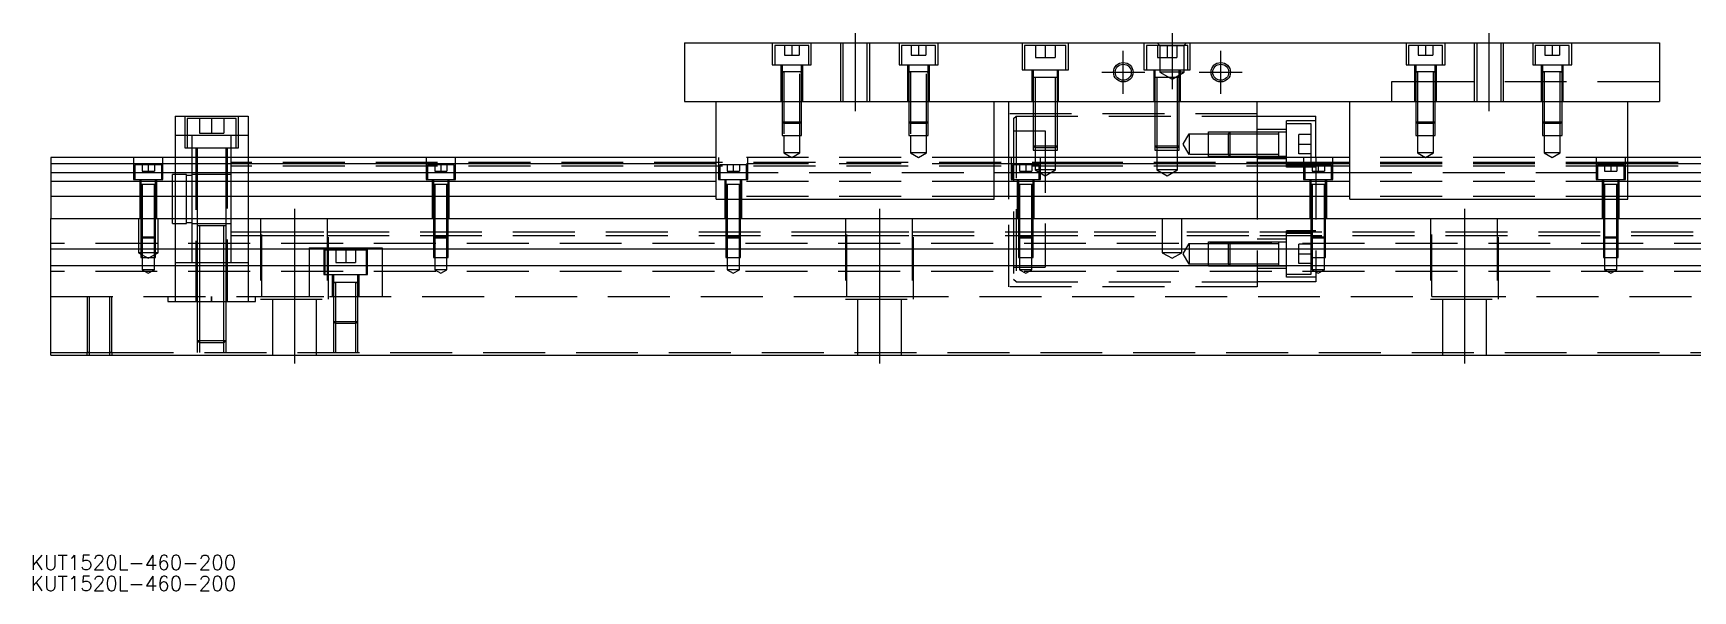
# Model space of a CAD drawing. Extents: x -14 to 669, y -282 to 102.
# Drawn here: x -3.6 to 336.8, y -281.6 to -167.3 of the extents above; entities that cross this region are included whole.
import ezdxf

# ---------------------------------------------------------------- set-up
doc = ezdxf.new("R2010")
doc.units = 0
doc.linetypes.add('CENTER', pattern=[50.8, 31.75, -6.35, 6.35, -6.35])
doc.linetypes.add('DASHED', pattern=[19.05, 12.7, -6.35])
doc.layers.get('0').update_dxf_attribs({"linetype": 'CONTINUOUS'})
doc.layers.add('CENTER', color=1, linetype='CENTER')
doc.styles.get("Standard").update_dxf_attribs({"font": 'txt.shx', "height": 3, "bigfont": 'bigfont.shx'})

# ---------------------------------------------------------------- blocks, each defined once
blk = doc.blocks.new('*U2')
at = {"color": 7, "linetype": 'CONTINUOUS'}
blk.add_text('KUT1520L-460-200', height=3, dxfattribs=at).set_placement((-4.12, -281.59))
blk = doc.blocks.new('*U3')
at = {"color": 7, "linetype": 'CONTINUOUS'}
blk.add_text('KUT1520L-460-200', height=3, dxfattribs=at).set_placement((-4.12, -277.31))

msp = doc.modelspace()

# ---------------------------------------------------------------- linework, layer by layer
at = {"color": 7, "linetype": 'CONTINUOUS'}
for p, q in [((130, -169.26), (330, -169.26)), ((130, -169.26), (130, -181.26)), ((330, -169.26), (330, -181.26)), ((130, -181.26), (330, -181.26)), ((136.5, -201.26), (136.5, -181.26)), ((193.5, -201.26), (193.5, -181.26)), ((196.5, -192.76), (196.5, -181.26)), ((247.5, -192.76), (247.5, -181.26)), ((266.5, -201.26), (266.5, -181.26)), ((323.5, -201.26), (323.5, -181.26)), ((25.5, -184.26), (25.5, -192.76)), ((25.5, -184.26), (40.5, -184.26)), ((40.5, -184.26), (40.5, -192.76)), ((247.5, -184.26), (259.5, -184.26)), ((259.5, -192.76), (259.5, -184.26)), ((0, -192.76), (0, -194.012272)), ((136.5, -192.76), (0, -192.76)), ((0, -194.012272), (0, -195.78668)), ((136.5, -194.012272), (0, -194.012272)), ((266.5, -192.76), (193.5, -192.76)), ((266.5, -194.012272), (193.5, -194.012272)), ((460, -192.76), (323.5, -192.76)), ((460, -194.012272), (323.5, -194.012272)), ((0, -195.78668), (136.5, -195.78668)), ((0, -195.78668), (0, -197.683076)), ((193.5, -195.78668), (266.5, -195.78668)), ((323.5, -195.78668), (460, -195.78668)), ((136.5, -197.683076), (0, -197.683076)), ((0, -197.683076), (0, -200.737372)), ((0, -200.737372), (0, -205.26)), ((136.5, -200.737372), (0, -200.737372)), ((266.5, -197.683076), (193.5, -197.683076)), ((266.5, -200.737372), (193.5, -200.737372)), ((460, -197.683076), (323.5, -197.683076)), ((460, -200.737372), (323.5, -200.737372)), ((136.5, -201.26), (193.5, -201.26)), ((266.5, -201.26), (323.5, -201.26)), ((0, -205.26), (460, -205.26)), ((0, -211.56), (0, -205.26)), ((460, -211.56), (0, -211.56)), ((0, -214.96), (0, -211.56)), ((460, -214.96), (0, -214.96)), ((0, -233.26), (0, -214.96)), ((0, -233.26), (460, -233.26))]:
    msp.add_line(p, q, dxfattribs=at)
at = {"color": 3, "linetype": 'DASHED'}
for p, q in [((148, -169.26), (148, -173.76)), ((155.5, -169.76), (148.5, -169.76)), ((148.5, -169.76), (148.5, -173.76)), ((150.5, -169.76), (150.5, -171.76)), ((152, -169.76), (152, -171.76)), ((153.5, -169.76), (153.5, -171.76)), ((155.5, -173.76), (155.5, -169.76)), ((156, -173.76), (156, -169.26)), ((162.000006, -169.26), (162.000006, -181.26)), ((162.5, -169.26), (162.5, -181.26)), ((167.5, -181.26), (167.5, -169.26)), ((167.999994, -181.26), (167.999994, -169.26)), ((174, -169.26), (174, -173.76)), ((181.5, -169.76), (174.5, -169.76)), ((174.5, -169.76), (174.5, -173.76)), ((176.5, -169.76), (176.5, -171.76)), ((178, -169.76), (178, -171.76)), ((179.5, -169.76), (179.5, -171.76)), ((181.5, -173.76), (181.5, -169.76)), ((182, -173.76), (182, -169.26)), ((199.25, -169.26), (199.25, -174.76)), ((200.5, -169.76), (199.75, -169.76)), ((199.75, -169.76), (199.75, -174.76)), ((207.5, -169.76), (200.5, -169.76)), ((202, -169.76), (202, -172.26)), ((204, -169.76), (204, -171.76)), ((206, -169.76), (206, -172.26)), ((208.25, -169.76), (207.5, -169.76)), ((208.25, -174.76), (208.25, -169.76)), ((208.75, -174.76), (208.75, -169.26)), ((224.25, -169.26), (224.25, -174.76)), ((233.25, -169.76), (224.75, -169.76)), ((224.75, -169.76), (224.75, -174.76)), ((227.5, -169.76), (227, -169.26)), ((227, -169.76), (227, -172.26)), ((227.5, -169.76), (227.5, -175.26)), ((227.5, -169.76), (232.5, -169.76)), ((229, -169.76), (229, -172.26)), ((231, -169.76), (231, -172.26)), ((232.5, -169.76), (233, -169.26)), ((232.5, -175.26), (232.5, -169.76)), ((233.25, -174.76), (233.25, -169.76)), ((233.75, -174.76), (233.75, -169.26)), ((278, -169.26), (278, -173.76)), ((285.5, -169.76), (278.5, -169.76)), ((278.5, -169.76), (278.5, -173.76)), ((280.5, -169.76), (280.5, -171.76)), ((282, -169.76), (282, -171.76)), ((283.5, -169.76), (283.5, -171.76)), ((285.5, -173.76), (285.5, -169.76)), ((286, -173.76), (286, -169.26)), ((292.000006, -169.26), (292.000006, -181.26)), ((292.5, -169.26), (292.5, -181.26)), ((297.5, -181.26), (297.5, -169.26)), ((297.999994, -181.26), (297.999994, -169.26)), ((304, -169.26), (304, -173.76)), ((311.5, -169.76), (304.5, -169.76)), ((304.5, -169.76), (304.5, -173.76)), ((306.5, -169.76), (306.5, -171.76)), ((308, -169.76), (308, -171.76)), ((309.5, -169.76), (309.5, -171.76)), ((311.5, -173.76), (311.5, -169.76)), ((312, -173.76), (312, -169.26)), ((150.5, -171.76), (152, -171.76)), ((152, -171.76), (153.5, -171.76)), ((176.5, -171.76), (178, -171.76)), ((178, -171.76), (179.5, -171.76)), ((202, -172.26), (204, -172.26)), ((204, -171.76), (204, -172.26)), ((204, -172.26), (206, -172.26)), ((227, -172.26), (229, -172.26)), ((229, -172.26), (231, -172.26)), ((280.5, -171.76), (282, -171.76)), ((282, -171.76), (283.5, -171.76)), ((306.5, -171.76), (308, -171.76)), ((308, -171.76), (309.5, -171.76)), ((148, -173.76), (156, -173.76)), ((149.75, -173.76), (149.75, -181.26)), ((150, -173.76), (150, -175.16)), ((150, -175.155), (150, -175.16)), ((150, -175.16), (150.216462, -175.16)), ((150.216708, -175.16), (150, -175.16)), ((150, -175.16), (150, -181.26)), ((150, -175.16), (150, -175.165)), ((153.783332, -175.16), (150.216708, -175.16)), ((150.35, -175.16), (150.35, -188.26)), ((153.65, -188.26), (153.65, -175.16)), ((154, -175.16), (153.783332, -175.16)), ((153.783538, -175.16), (154, -175.16)), ((154, -175.16), (154, -173.76)), ((154, -175.16), (154, -175.155)), ((154, -181.26), (154, -175.16)), ((154, -175.165), (154, -175.16)), ((154.25, -181.26), (154.25, -173.76)), ((174, -173.76), (182, -173.76)), ((175.75, -173.76), (175.75, -181.26)), ((176, -173.76), (176, -175.16)), ((176, -175.155), (176, -175.16)), ((176, -175.16), (176.216462, -175.16)), ((176.216708, -175.16), (176, -175.16)), ((176, -175.16), (176, -181.26)), ((176, -175.16), (176, -175.165)), ((179.783332, -175.16), (176.216708, -175.16)), ((176.35, -175.16), (176.35, -188.26)), ((179.65, -188.26), (179.65, -175.16)), ((180, -175.16), (179.783332, -175.16)), ((179.783538, -175.16), (180, -175.16)), ((180, -175.16), (180, -173.76)), ((180, -175.16), (180, -175.155)), ((180, -181.26), (180, -175.16)), ((180, -175.165), (180, -175.16)), ((180.25, -181.26), (180.25, -173.76)), ((199.25, -174.76), (208.75, -174.76)), ((201.25, -174.76), (201.25, -181.26)), ((206.5, -176.36), (201.499994, -176.36)), ((201.5, -174.76), (201.5, -176.36)), ((201.5, -176.355), (201.5, -176.36)), ((201.5, -176.36), (201.5, -181.26)), ((201.5, -176.36), (201.5, -176.365)), ((201.9, -176.36), (201.9, -181.26)), ((206.1, -181.26), (206.1, -176.36)), ((206.5, -176.36), (206.5, -174.76)), ((206.5, -176.36), (206.5, -176.355)), ((206.5, -181.26), (206.5, -176.36)), ((206.5, -176.365), (206.5, -176.36)), ((206.75, -181.26), (206.75, -174.76)), ((224.25, -174.76), (233.75, -174.76)), ((226.25, -174.76), (226.25, -181.26)), ((226.5, -174.76), (226.5, -176.36)), ((226.5, -176.355), (226.5, -176.36)), ((226.757468, -176.36), (226.5, -176.36)), ((226.5, -176.36), (226.5, -181.26)), ((226.5, -176.36), (226.5, -176.365)), ((231.242552, -176.36), (226.757468, -176.36)), ((226.9, -176.36), (226.9, -181.26)), ((232.5, -175.26), (227.5, -175.26)), ((227.5, -175.26), (230, -176.703376)), ((230, -176.703376), (232.5, -175.26)), ((231.1, -181.26), (231.1, -176.36)), ((231.5, -176.36), (231.242552, -176.36)), ((231.5, -176.36), (231.5, -174.76)), ((231.5, -181.26), (231.5, -176.36)), ((231.75, -181.26), (231.75, -174.76)), ((278, -173.76), (286, -173.76)), ((279.75, -173.76), (279.75, -181.26)), ((280, -173.76), (280, -175.16)), ((280, -175.155), (280, -175.16)), ((280, -175.16), (280.216462, -175.16)), ((280.216708, -175.16), (280, -175.16)), ((280, -175.16), (280, -181.26)), ((280, -175.16), (280, -175.165)), ((283.783332, -175.16), (280.216708, -175.16)), ((280.35, -175.16), (280.35, -181.26)), ((283.65, -181.26), (283.65, -175.16)), ((284, -175.16), (283.783332, -175.16)), ((283.783538, -175.16), (284, -175.16)), ((284, -175.16), (284, -173.76)), ((284, -175.16), (284, -175.155)), ((284, -181.26), (284, -175.16)), ((284, -175.165), (284, -175.16)), ((284.25, -181.26), (284.25, -173.76)), ((304, -173.76), (312, -173.76)), ((305.75, -173.76), (305.75, -181.26)), ((306, -173.76), (306, -175.16)), ((306, -175.155), (306, -175.16)), ((306, -175.16), (306.216462, -175.16)), ((306.216708, -175.16), (306, -175.16)), ((306, -175.16), (306, -181.26)), ((306, -175.16), (306, -175.165)), ((309.783332, -175.16), (306.216708, -175.16)), ((306.35, -175.16), (306.35, -181.26)), ((309.65, -181.26), (309.65, -175.16)), ((310, -175.16), (309.783332, -175.16)), ((309.783538, -175.16), (310, -175.16)), ((310, -175.16), (310, -173.76)), ((310, -175.16), (310, -175.155)), ((310, -181.26), (310, -175.16)), ((310, -175.165), (310, -175.16)), ((310.25, -181.26), (310.25, -173.76)), ((285, -177.26), (275, -177.26)), ((275, -177.26), (275, -181.26)), ((330, -177.26), (285, -177.26)), ((150, -181.26), (150, -185.41)), ((150.000006, -181.26), (150.000006, -185.410006)), ((153.999994, -185.410006), (153.999994, -181.26)), ((154, -185.41), (154, -181.26)), ((176, -181.26), (176, -185.41)), ((176.000006, -181.26), (176.000006, -185.410006)), ((179.999994, -185.410006), (179.999994, -181.26)), ((180, -185.41), (180, -181.26)), ((247.5, -183.76), (196.5, -183.76)), ((201.5, -181.26), (201.5, -190.36)), ((201.500006, -181.26), (201.500002, -190.36)), ((201.9, -181.26), (201.9, -190.76)), ((206.1, -190.76), (206.1, -181.26)), ((206.499998, -190.36), (206.499994, -181.26)), ((206.5, -190.36), (206.5, -181.26)), ((226.5, -181.26), (226.5, -190.36)), ((226.500006, -181.26), (226.500002, -190.36)), ((226.9, -181.26), (226.9, -190.76)), ((231.1, -190.76), (231.1, -181.26)), ((231.499998, -190.36), (231.499994, -181.26)), ((231.5, -190.36), (231.5, -181.26)), ((280, -181.26), (280, -185.41)), ((280.000006, -181.26), (280.000002, -185.41)), ((280.35, -181.26), (280.35, -185.76)), ((283.65, -185.76), (283.65, -181.26)), ((283.999998, -185.41), (283.999994, -181.26)), ((284, -185.41), (284, -181.26)), ((306, -181.26), (306, -185.41)), ((306.000006, -181.26), (306.000002, -185.41)), ((306.35, -181.26), (306.35, -185.76)), ((309.65, -185.76), (309.65, -181.26)), ((309.999998, -185.41), (309.999994, -181.26)), ((310, -185.41), (310, -181.26)), ((27.5, -184.26), (27.5, -190.76)), ((38, -184.76), (28, -184.76)), ((28, -184.76), (28, -190.76)), ((30.5, -184.76), (30.5, -187.76)), ((33, -184.76), (33, -187.76)), ((35.5, -184.76), (35.5, -187.76)), ((38, -190.76), (38, -184.76)), ((38.5, -190.76), (38.5, -184.26)), ((150, -185.41), (154, -185.41)), ((150, -185.41), (150.35, -185.76)), ((150.000006, -185.410006), (150.000006, -188.26)), ((153.65, -185.76), (150.35, -185.76)), ((153.65, -185.76), (154, -185.41)), ((153.999994, -188.26), (153.999994, -185.410006)), ((176, -185.41), (180, -185.41)), ((176, -185.41), (176.35, -185.76)), ((176.000006, -185.410006), (176.000006, -188.26)), ((179.65, -185.76), (176.35, -185.76)), ((179.65, -185.76), (180, -185.41)), ((179.999994, -188.26), (179.999994, -185.410006)), ((197.5, -184.76), (198, -184.26)), ((197.5, -184.76), (197.5, -217.76)), ((198, -184.26), (247.5, -184.26)), ((198, -184.26), (198, -218.26)), ((253.5, -187.010001), (247.5, -187.010001)), ((253.5, -194.760001), (253.5, -185.260001)), ((259.5, -185.260001), (253.5, -185.260001)), ((253.5, -185.76), (258.5, -185.76)), ((258.5, -185.76), (258.5, -194.26)), ((280, -185.41), (284, -185.41)), ((280, -185.41), (280.35, -185.76)), ((280.000002, -185.41), (280.000006, -188.26)), ((283.65, -185.76), (280.35, -185.76)), ((280.35, -185.76), (280.35, -188.26)), ((283.65, -185.76), (284, -185.41)), ((283.65, -188.26), (283.65, -185.76)), ((283.999994, -188.26), (283.999998, -185.41)), ((306, -185.41), (310, -185.41)), ((306, -185.41), (306.35, -185.76)), ((306.000002, -185.41), (306.000006, -188.26)), ((309.65, -185.76), (306.35, -185.76)), ((306.35, -185.76), (306.35, -188.26)), ((309.65, -185.76), (310, -185.41)), ((309.65, -188.26), (309.65, -185.76)), ((309.999994, -188.26), (309.999998, -185.41)), ((29, -188.26), (25.5, -188.26)), ((29, -190.76), (29, -188.26)), ((37, -188.26), (29, -188.26)), ((30.5, -187.76), (33, -187.76)), ((33, -187.76), (35.5, -187.76)), ((37, -190.76), (37, -188.26)), ((40.5, -188.26), (37, -188.26)), ((150.000006, -188.26), (153.999994, -188.26)), ((150.35, -188.26), (150.35, -191.76)), ((153.65, -191.76), (153.65, -188.26)), ((176.000006, -188.26), (179.999994, -188.26)), ((176.35, -188.26), (176.35, -191.76)), ((179.65, -191.76), (179.65, -188.26)), ((197.5, -187.26), (204, -187.26)), ((201.5, -190.36), (206.5, -190.36)), ((201.5, -190.36), (201.9, -190.76)), ((201.500002, -190.36), (201.500006, -191.26)), ((204, -187.26), (204, -215.26)), ((206.1, -190.76), (206.5, -190.36)), ((206.499994, -191.26), (206.499998, -190.36)), ((226.5, -190.36), (231.5, -190.36)), ((226.5, -190.36), (226.9, -190.76)), ((226.500002, -190.36), (226.500006, -191.26)), ((231.1, -190.76), (231.5, -190.36)), ((231.499994, -191.26), (231.499998, -190.36)), ((232.287565, -190.01), (233.500001, -187.91)), ((233.500001, -192.11), (232.287565, -190.01)), ((233.500001, -187.91), (233.500001, -192.11)), ((233.500001, -187.91), (239.4, -187.91)), ((237.5, -192.509995), (237.5, -187.510004)), ((237.5, -187.510004), (242.4, -187.510004)), ((239.4, -187.91), (242, -187.91)), ((241.499979, -187.91), (241.899979, -187.51)), ((241.499979, -187.91), (241.499979, -192.11)), ((241.899979, -192.51), (241.899979, -187.51)), ((242, -187.91), (251.9, -187.910001)), ((242.4, -187.510004), (253.5, -187.510004)), ((251.9, -192.51), (251.9, -187.51)), ((256, -192.01), (256, -188.01)), ((258.5, -188.01), (256, -188.01)), ((256, -190.01), (258.5, -190.01)), ((280.000006, -188.26), (283.999994, -188.26)), ((280.35, -188.26), (280.35, -191.76)), ((283.65, -191.76), (283.65, -188.26)), ((306.000006, -188.26), (309.999994, -188.26)), ((306.35, -188.26), (306.35, -191.76)), ((309.65, -191.76), (309.65, -188.26)), ((17, -192.76), (17, -197.26)), ((23, -197.26), (23, -192.76)), ((25.5, -192.76), (25.5, -205.26)), ((27.5, -190.76), (38.5, -190.76)), ((29, -192.76), (29, -190.76)), ((29, -201.26), (29, -192.76)), ((29.75, -190.76), (29.75, -222.26)), ((30, -190.76), (30, -192.76)), ((30, -192.76), (30, -205.26)), ((36, -192.76), (36, -190.76)), ((36, -205.26), (36, -192.76)), ((36.25, -222.26), (36.25, -190.76)), ((37, -192.76), (37, -190.76)), ((37, -201.26), (37, -192.76)), ((40.5, -193.76), (37, -193.76)), ((40.5, -192.76), (40.5, -205.26)), ((136.5, -193.76), (40.5, -193.76)), ((77, -192.76), (77, -197.26)), ((83, -197.26), (83, -192.76)), ((193.5, -192.76), (136.5, -192.76)), ((214, -193.76), (136.5, -193.76)), ((193.5, -194.012272), (136.5, -194.012272)), ((137, -192.76), (137, -197.26)), ((143, -197.26), (143, -192.76)), ((153.65, -191.76), (150.35, -191.76)), ((150.35, -191.76), (152, -192.712628)), ((152, -192.712628), (153.65, -191.76)), ((179.65, -191.76), (176.35, -191.76)), ((176.35, -191.76), (178, -192.712628)), ((178, -192.712628), (179.65, -191.76)), ((196.5, -201.26), (196.5, -192.76)), ((197, -192.76), (197, -197.26)), ((201.500006, -191.26), (206.499994, -191.26)), ((206.1, -190.76), (201.9, -190.76)), ((201.9, -190.76), (201.9, -191.26)), ((201.9, -191.26), (201.9, -195.26)), ((203, -197.26), (203, -192.76)), ((206.1, -191.26), (206.1, -190.76)), ((206.1, -195.26), (206.1, -191.26)), ((258, -193.76), (214, -193.76)), ((226.500006, -191.26), (231.499994, -191.26)), ((231.1, -190.76), (226.9, -190.76)), ((226.9, -190.76), (226.9, -191.26)), ((226.9, -191.26), (226.9, -195.26)), ((231.1, -191.26), (231.1, -190.76)), ((231.1, -195.26), (231.1, -191.26)), ((239.4, -192.11), (233.66115, -192.11)), ((242.4, -192.509994), (237.5, -192.509994)), ((242, -192.11), (239.4, -192.11)), ((241.899979, -192.51), (241.499979, -192.11)), ((251.9, -192.11), (242, -192.11)), ((253.5, -192.509994), (242.4, -192.509994)), ((247.5, -192.76), (247.5, -219.26)), ((253.5, -193.010001), (247.5, -193.010001)), ((258.5, -192.01), (256, -192.01)), ((257, -192.76), (257, -197.26)), ((323.5, -193.76), (258, -193.76)), ((259.5, -192.76), (259.5, -218.26)), ((263, -197.26), (263, -192.76)), ((323.5, -192.76), (266.5, -192.76)), ((323.5, -194.012272), (266.5, -194.012272)), ((283.65, -191.76), (280.35, -191.76)), ((280.35, -191.76), (282, -192.712628)), ((282, -192.712628), (283.65, -191.76)), ((309.65, -191.76), (306.35, -191.76)), ((306.35, -191.76), (308, -192.712628)), ((308, -192.712628), (309.65, -191.76)), ((317, -192.76), (317, -197.26)), ((323, -197.26), (323, -192.76)), ((410, -193.76), (323.5, -193.76)), ((17, -197.26), (23, -197.26)), ((22.75, -194.26), (17.25, -194.26)), ((17.25, -194.26), (17.25, -197.26)), ((18.25, -197.26), (18.25, -205.26)), ((18.5, -197.26), (18.5, -198.26)), ((18.75, -194.26), (18.75, -195.56)), ((18.75, -195.56), (20, -195.56)), ((20, -194.26), (20, -195.56)), ((20, -195.56), (21.25, -195.56)), ((21.25, -194.26), (21.25, -195.56)), ((21.5, -198.26), (21.5, -197.26)), ((21.75, -205.26), (21.75, -197.26)), ((22.75, -197.26), (22.75, -194.26)), ((25, -201.26), (25, -196.26)), ((25.5, -196.26), (25, -196.26)), ((27.85, -196.26), (25.5, -196.26)), ((27.85, -201.26), (27.85, -196.26)), ((29, -196.46), (27.85, -196.46)), ((30, -196.26), (29, -196.26)), ((36, -196.26), (30, -196.26)), ((37, -196.26), (36, -196.26)), ((40.5, -194.51), (37, -194.51)), ((136.5, -194.51), (40.5, -194.51)), ((77, -197.26), (83, -197.26)), ((82.75, -194.26), (77.25, -194.26)), ((77.25, -194.26), (77.25, -197.26)), ((78.25, -197.26), (78.25, -205.26)), ((78.5, -197.26), (78.5, -198.26)), ((78.75, -194.26), (78.75, -195.56)), ((78.75, -195.56), (80, -195.56)), ((80, -194.26), (80, -195.56)), ((80, -195.56), (81.25, -195.56)), ((81.25, -194.26), (81.25, -195.56)), ((81.5, -198.26), (81.5, -197.26)), ((81.75, -205.26), (81.75, -197.26)), ((82.75, -197.26), (82.75, -194.26)), ((214, -194.51), (136.5, -194.51)), ((136.5, -195.78668), (193.5, -195.78668)), ((137, -197.26), (143, -197.26)), ((142.75, -194.26), (137.25, -194.26)), ((137.25, -194.26), (137.25, -197.26)), ((138.25, -197.26), (138.25, -205.26)), ((138.5, -197.26), (138.5, -198.26)), ((138.75, -194.26), (138.75, -195.56)), ((138.75, -195.56), (140, -195.56)), ((140, -194.26), (140, -195.56)), ((140, -195.56), (141.25, -195.56)), ((141.25, -194.26), (141.25, -195.56)), ((141.5, -198.26), (141.5, -197.26)), ((141.75, -205.26), (141.75, -197.26)), ((142.75, -197.26), (142.75, -194.26)), ((197, -197.26), (203, -197.26)), ((202.75, -194.26), (197.25, -194.26)), ((197.25, -194.26), (197.25, -197.26)), ((198.25, -197.26), (198.25, -205.26)), ((198.5, -197.26), (198.5, -198.26)), ((198.75, -194.26), (198.75, -195.56)), ((198.75, -195.56), (200, -195.56)), ((200, -194.26), (200, -195.56)), ((200, -195.56), (201.25, -195.56)), ((201.25, -194.26), (201.25, -195.56)), ((201.5, -198.26), (201.5, -197.26)), ((201.75, -205.26), (201.75, -197.26)), ((206.1, -195.26), (201.9, -195.26)), ((201.9, -195.26), (204, -196.472436)), ((202.75, -197.26), (202.75, -194.26)), ((204, -196.472436), (206.1, -195.26)), ((258, -194.51), (214, -194.51)), ((231.1, -195.26), (226.9, -195.26)), ((226.9, -195.26), (229, -196.472436)), ((229, -196.472436), (231.1, -195.26)), ((258.5, -194.26), (253.5, -194.26)), ((259.5, -194.760001), (253.5, -194.760001)), ((257, -197.26), (263, -197.26)), ((262.75, -194.26), (257.25, -194.26)), ((257.25, -194.26), (257.25, -197.26)), ((323.5, -194.51), (258, -194.51)), ((258.25, -197.26), (258.25, -205.26)), ((258.5, -197.26), (258.5, -198.26)), ((258.75, -194.26), (258.75, -195.56)), ((258.75, -195.56), (260, -195.56)), ((260, -194.26), (260, -195.56)), ((260, -195.56), (261.25, -195.56)), ((261.25, -194.26), (261.25, -195.56)), ((261.5, -198.26), (261.5, -197.26)), ((261.75, -205.26), (261.75, -197.26)), ((262.75, -197.26), (262.75, -194.26)), ((266.5, -195.78668), (323.5, -195.78668)), ((317, -197.26), (323, -197.26)), ((322.75, -194.26), (317.25, -194.26)), ((317.25, -194.26), (317.25, -197.26)), ((318.25, -197.26), (318.25, -205.26)), ((318.5, -197.26), (318.5, -198.26)), ((318.75, -194.26), (318.75, -195.56)), ((318.75, -195.56), (320, -195.56)), ((320, -194.26), (320, -195.56)), ((320, -195.56), (321.25, -195.56)), ((321.25, -194.26), (321.25, -195.56)), ((321.5, -198.26), (321.5, -197.26)), ((321.75, -205.26), (321.75, -197.26)), ((322.75, -197.26), (322.75, -194.26)), ((410, -194.51), (323.5, -194.51)), ((19.998804, -198.26), (18.499994, -198.26)), ((21.500006, -198.26), (18.499994, -198.26)), ((18.5, -198.255), (18.5, -198.26)), ((18.624678, -198.26), (18.5, -198.26)), ((18.5, -198.26), (18.5, -198.265)), ((18.5, -198.26), (18.5, -205.26)), ((19.998804, -198.26), (18.624678, -198.26)), ((18.75, -198.26), (18.75, -205.26)), ((21.500006, -198.26), (19.998804, -198.26)), ((21.37533, -198.26), (19.998804, -198.26)), ((21.25, -205.26), (21.25, -198.26)), ((21.5, -198.26), (21.37533, -198.26)), ((21.5, -198.26), (21.5, -198.255)), ((21.5, -198.265), (21.5, -198.26)), ((21.5, -205.26), (21.5, -198.26)), ((79.998804, -198.26), (78.499994, -198.26)), ((81.500006, -198.26), (78.499994, -198.26)), ((78.5, -198.255), (78.5, -198.26)), ((78.624678, -198.26), (78.5, -198.26)), ((78.5, -198.26), (78.5, -198.265)), ((78.5, -198.26), (78.5, -205.26)), ((79.998804, -198.26), (78.624678, -198.26)), ((78.75, -198.26), (78.75, -205.26)), ((81.500006, -198.26), (79.998804, -198.26)), ((81.37533, -198.26), (79.998804, -198.26)), ((81.25, -205.26), (81.25, -198.26)), ((81.5, -198.26), (81.37533, -198.26)), ((81.5, -198.26), (81.5, -198.255)), ((81.5, -198.265), (81.5, -198.26)), ((81.5, -205.26), (81.5, -198.26)), ((193.5, -197.683076), (136.5, -197.683076)), ((193.5, -200.737372), (136.5, -200.737372)), ((139.998804, -198.26), (138.499994, -198.26)), ((141.500006, -198.26), (138.499994, -198.26)), ((138.5, -198.255), (138.5, -198.26)), ((138.624678, -198.26), (138.5, -198.26)), ((138.5, -198.26), (138.5, -198.265)), ((138.5, -198.26), (138.5, -205.26)), ((139.998804, -198.26), (138.624678, -198.26)), ((138.75, -198.26), (138.75, -205.26)), ((141.500006, -198.26), (139.998804, -198.26)), ((141.37533, -198.26), (139.998804, -198.26)), ((141.25, -205.26), (141.25, -198.26)), ((141.5, -198.26), (141.37533, -198.26)), ((141.5, -198.26), (141.5, -198.255)), ((141.5, -198.265), (141.5, -198.26)), ((141.5, -205.26), (141.5, -198.26)), ((199.998804, -198.26), (198.499994, -198.26)), ((201.500006, -198.26), (198.499994, -198.26)), ((198.5, -198.255), (198.5, -198.26)), ((198.624678, -198.26), (198.5, -198.26)), ((198.5, -198.26), (198.5, -198.265)), ((198.5, -198.26), (198.5, -205.26)), ((199.998804, -198.26), (198.624678, -198.26)), ((198.75, -198.26), (198.75, -205.26)), ((201.500006, -198.26), (199.998804, -198.26)), ((201.37533, -198.26), (199.998804, -198.26)), ((201.25, -205.26), (201.25, -198.26)), ((201.5, -198.26), (201.37533, -198.26)), ((201.5, -198.26), (201.5, -198.255)), ((201.5, -198.265), (201.5, -198.26)), ((201.5, -205.26), (201.5, -198.26)), ((259.998804, -198.26), (258.499994, -198.26)), ((261.500006, -198.26), (258.499994, -198.26)), ((258.5, -198.255), (258.5, -198.26)), ((258.624678, -198.26), (258.5, -198.26)), ((258.5, -198.26), (258.5, -198.265)), ((258.5, -198.26), (258.5, -205.26)), ((259.998804, -198.26), (258.624678, -198.26)), ((258.75, -198.26), (258.75, -205.26)), ((261.500006, -198.26), (259.998804, -198.26)), ((261.37533, -198.26), (259.998804, -198.26)), ((261.25, -205.26), (261.25, -198.26)), ((261.5, -198.26), (261.37533, -198.26)), ((261.5, -198.26), (261.5, -198.255)), ((261.5, -198.265), (261.5, -198.26)), ((261.5, -205.26), (261.5, -198.26)), ((323.5, -197.683076), (266.5, -197.683076)), ((323.5, -200.737372), (266.5, -200.737372)), ((319.998804, -198.26), (318.499994, -198.26)), ((321.500006, -198.26), (318.499994, -198.26)), ((318.5, -198.255), (318.5, -198.26)), ((318.624678, -198.26), (318.5, -198.26)), ((318.5, -198.26), (318.5, -198.265)), ((318.5, -198.26), (318.5, -205.26)), ((319.998804, -198.26), (318.624678, -198.26)), ((318.75, -198.26), (318.75, -205.26)), ((321.500006, -198.26), (319.998804, -198.26)), ((321.37533, -198.26), (319.998804, -198.26)), ((321.25, -205.26), (321.25, -198.26)), ((321.5, -198.26), (321.37533, -198.26)), ((321.5, -198.26), (321.5, -198.255)), ((321.5, -198.265), (321.5, -198.26)), ((321.5, -205.26), (321.5, -198.26)), ((25, -205.26), (25, -201.26)), ((27.85, -205.26), (27.85, -201.26)), ((29, -205.26), (29, -201.26)), ((37, -205.26), (37, -201.26)), ((196.5, -219.26), (196.5, -201.26)), ((18, -205.26), (18, -212.26)), ((18.5, -205.26), (18.5, -209.01)), ((18.500006, -205.26), (18.500002, -209.01)), ((18.75, -205.26), (18.75, -209.26)), ((21.25, -209.26), (21.25, -205.26)), ((21.499998, -209.01), (21.499994, -205.26)), ((21.5, -209.01), (21.5, -205.26)), ((22, -212.26), (22, -205.26)), ((25, -206.26), (25, -205.26)), ((25, -206.26), (25.5, -206.26)), ((25.5, -205.26), (25.5, -211.56)), ((25.5, -206.26), (27.85, -206.26)), ((27.85, -206.26), (27.85, -205.26)), ((27.85, -206.06), (29, -206.06)), ((29, -211.56), (29, -205.26)), ((29, -206.26), (30, -206.26)), ((30, -205.26), (30, -206.76)), ((30, -206.26), (36, -206.26)), ((30, -206.755), (30, -206.76)), ((30.349602, -206.76), (30, -206.76)), ((30, -206.76), (30, -211.56)), ((30, -206.76), (30, -206.765)), ((35.65035, -206.76), (30.349602, -206.76)), ((30.5, -206.76), (30.5, -211.56)), ((35.5, -211.56), (35.5, -206.76)), ((36, -206.76), (35.65035, -206.76)), ((36, -206.76), (36, -205.26)), ((36, -206.26), (37, -206.26)), ((36, -206.76), (36, -206.755)), ((36, -211.56), (36, -206.76)), ((36, -206.765), (36, -206.76)), ((37, -211.56), (37, -205.26)), ((40.5, -205.26), (40.5, -211.56)), ((43, -205.26), (43, -221.76)), ((43.291796, -221.26), (43.291796, -205.26)), ((56.708204, -205.26), (56.708204, -221.26)), ((57, -221.76), (57, -205.26)), ((78.5, -205.26), (78.5, -209.01)), ((78.500006, -205.26), (78.500002, -209.01)), ((78.75, -205.26), (78.75, -209.26)), ((81.25, -209.26), (81.25, -205.26)), ((81.499998, -209.01), (81.499994, -205.26)), ((81.5, -209.01), (81.5, -205.26)), ((138.5, -205.26), (138.5, -209.01)), ((138.500006, -205.26), (138.500002, -209.01)), ((138.75, -205.26), (138.75, -209.26)), ((141.25, -209.26), (141.25, -205.26)), ((141.499998, -209.01), (141.499994, -205.26)), ((141.5, -209.01), (141.5, -205.26)), ((163, -205.26), (163, -221.76)), ((163.291796, -221.26), (163.291796, -205.26)), ((176.708204, -205.26), (176.708204, -221.26)), ((177, -221.76), (177, -205.26)), ((198.5, -205.26), (198.5, -209.01)), ((198.500006, -205.26), (198.500002, -209.01)), ((198.75, -205.26), (198.75, -209.26)), ((201.25, -209.26), (201.25, -205.26)), ((201.499998, -209.01), (201.499994, -205.26)), ((201.5, -209.01), (201.5, -205.26)), ((228, -205.26), (228, -212.26)), ((232, -212.26), (232, -205.26)), ((258.5, -205.26), (258.5, -209.01)), ((258.500006, -205.26), (258.500002, -209.01)), ((258.75, -205.26), (258.75, -209.26)), ((261.25, -209.26), (261.25, -205.26)), ((261.499998, -209.01), (261.499994, -205.26)), ((261.5, -209.01), (261.5, -205.26)), ((283, -205.26), (283, -221.76)), ((283.291796, -221.26), (283.291796, -205.26)), ((296.708204, -205.26), (296.708204, -221.26)), ((297, -221.76), (297, -205.26)), ((318.5, -205.26), (318.5, -209.01)), ((318.500006, -205.26), (318.500002, -209.01)), ((318.75, -205.26), (318.75, -209.26)), ((321.25, -209.26), (321.25, -205.26)), ((321.499998, -209.01), (321.499994, -205.26)), ((321.5, -209.01), (321.5, -205.26)), ((460, -210.41), (0, -210.41)), ((18.5, -209.01), (21.5, -209.01)), ((18.5, -209.01), (18.75, -209.26)), ((18.500002, -209.01), (18.500006, -211.56)), ((21.25, -209.26), (18.75, -209.26)), ((18.75, -209.26), (18.75, -213.26)), ((21.25, -209.26), (21.5, -209.01)), ((21.25, -213.26), (21.25, -209.26)), ((21.499994, -211.56), (21.499998, -209.01)), ((37, -208.01), (40.5, -208.01)), ((37, -208.76), (40.5, -208.76)), ((40.5, -208.01), (43.291796, -208.01)), ((40.5, -208.76), (43.291796, -208.76)), ((43.291796, -208.01), (56.708204, -208.01)), ((43.291796, -208.76), (56.708204, -208.76)), ((56.708204, -208.01), (163.291796, -208.01)), ((56.708204, -208.76), (163.291796, -208.76)), ((78.5, -209.01), (81.5, -209.01)), ((78.5, -209.01), (78.75, -209.26)), ((78.500002, -209.01), (78.500006, -211.56)), ((81.25, -209.26), (78.75, -209.26)), ((78.75, -209.26), (78.75, -213.26)), ((81.25, -209.26), (81.5, -209.01)), ((81.25, -213.26), (81.25, -209.26)), ((81.499994, -211.56), (81.499998, -209.01)), ((138.5, -209.01), (141.5, -209.01)), ((138.5, -209.01), (138.75, -209.26)), ((138.500002, -209.01), (138.500006, -211.56)), ((141.25, -209.26), (138.75, -209.26)), ((138.75, -209.26), (138.75, -213.26)), ((141.25, -209.26), (141.5, -209.01)), ((141.25, -213.26), (141.25, -209.26)), ((141.499994, -211.56), (141.499998, -209.01)), ((163.291796, -208.01), (176.708204, -208.01)), ((163.291796, -208.76), (176.708204, -208.76)), ((176.708204, -208.01), (198, -208.01)), ((176.708204, -208.76), (198, -208.76)), ((198, -208.01), (214, -208.01)), ((198, -208.76), (214, -208.76)), ((198.5, -209.01), (201.5, -209.01)), ((198.5, -209.01), (198.75, -209.26)), ((198.500002, -209.01), (198.500006, -211.56)), ((201.25, -209.26), (198.75, -209.26)), ((198.75, -209.26), (198.75, -213.26)), ((201.25, -209.26), (201.5, -209.01)), ((201.25, -213.26), (201.25, -209.26)), ((201.499994, -211.56), (201.499998, -209.01)), ((214, -208.01), (248, -208.01)), ((214, -208.759994), (248, -208.759994)), ((214, -208.76), (248, -208.76)), ((232.287565, -212.51), (233.500001, -210.41)), ((233.500001, -210.41), (233.500001, -214.61)), ((233.500001, -210.41), (239.4, -210.41)), ((237.5, -215.009995), (237.5, -210.010004)), ((237.5, -210.010004), (242.4, -210.010004)), ((239.4, -210.41), (242, -210.41)), ((241.499979, -210.41), (241.899979, -210.01)), ((241.499979, -210.41), (241.499979, -214.61)), ((241.899979, -215.01), (241.899979, -210.01)), ((242, -210.41), (251.9, -210.410001)), ((242.4, -210.010004), (253.5, -210.010004)), ((253.5, -209.510001), (247.5, -209.510001)), ((248, -208.01), (403.291796, -208.01)), ((248, -208.76), (403.291796, -208.76)), ((251.9, -215.01), (251.9, -210.01)), ((253.5, -217.260001), (253.5, -207.760001)), ((259.5, -207.760001), (253.5, -207.760001)), ((253.5, -208.26), (258.5, -208.26)), ((256, -214.51), (256, -210.51)), ((258.5, -210.51), (256, -210.51)), ((258.5, -208.26), (258.5, -216.76)), ((258.5, -209.01), (261.5, -209.01)), ((258.5, -209.01), (258.75, -209.26)), ((258.500002, -209.01), (258.500006, -211.56)), ((261.25, -209.26), (258.75, -209.26)), ((258.75, -209.26), (258.75, -213.26)), ((261.25, -209.26), (261.5, -209.01)), ((261.25, -213.26), (261.25, -209.26)), ((261.499994, -211.56), (261.499998, -209.01)), ((318.5, -209.01), (321.5, -209.01)), ((318.5, -209.01), (318.75, -209.26)), ((318.500002, -209.01), (318.500006, -211.56)), ((321.25, -209.26), (318.75, -209.26)), ((318.75, -209.26), (318.75, -213.26)), ((321.25, -209.26), (321.5, -209.01)), ((321.25, -213.26), (321.25, -209.26)), ((321.499994, -211.56), (321.499998, -209.01)), ((22, -212.26), (18, -212.26)), ((18, -212.26), (20, -213.4147)), ((18.500006, -211.56), (18.500006, -213.26)), ((18.500006, -213.26), (21.499994, -213.26)), ((18.75, -213.26), (18.75, -215.76)), ((20, -213.4147), (22, -212.26)), ((21.25, -215.76), (21.25, -213.26)), ((21.499994, -213.26), (21.499994, -211.56)), ((25.5, -211.56), (25.5, -214.96)), ((25.5, -214.26), (29, -214.26)), ((29, -214.26), (29, -211.56)), ((29, -214.26), (30, -214.26)), ((30, -211.56), (30, -214.96)), ((30, -214.26), (30.5, -214.26)), ((30.5, -211.56), (30.5, -214.96)), ((30.5, -214.26), (35.5, -214.26)), ((35.5, -214.96), (35.5, -211.56)), ((35.5, -214.26), (36, -214.26)), ((36, -214.96), (36, -211.56)), ((36, -214.26), (37, -214.26)), ((37, -214.26), (37, -211.56)), ((37, -214.26), (40.5, -214.26)), ((40.5, -211.56), (40.5, -214.96)), ((53, -211.26), (56.708204, -211.26)), ((53, -211.26), (53, -211.56)), ((53, -211.56), (53, -214.96)), ((56, -211.26), (56, -216.76)), ((56.708204, -211.76), (56.25, -211.76)), ((56.25, -211.76), (56.25, -214.96)), ((56.708204, -211.26), (68, -211.26)), ((64.75, -211.76), (56.708204, -211.76)), ((58.5, -211.76), (58.5, -214.26)), ((58.5, -214.26), (60.5, -214.26)), ((60.5, -211.76), (60.5, -214.26)), ((60.5, -214.26), (62.5, -214.26)), ((62.5, -211.76), (62.5, -214.26)), ((64.75, -214.96), (64.75, -211.76)), ((65, -216.76), (65, -211.26)), ((68, -211.26), (68, -211.56)), ((68, -211.56), (68, -214.96)), ((78.500006, -211.56), (78.500006, -213.26)), ((78.500006, -213.26), (81.499994, -213.26)), ((78.75, -213.26), (78.75, -215.76)), ((81.25, -215.76), (81.25, -213.26)), ((81.499994, -213.26), (81.499994, -211.56)), ((138.500006, -211.56), (138.500006, -213.26)), ((138.500006, -213.26), (141.499994, -213.26)), ((138.75, -213.26), (138.75, -215.76)), ((141.25, -215.76), (141.25, -213.26)), ((141.499994, -213.26), (141.499994, -211.56)), ((198.500006, -211.56), (198.500006, -213.26)), ((198.500006, -213.26), (201.499994, -213.26)), ((198.75, -213.26), (198.75, -215.76)), ((201.25, -215.76), (201.25, -213.26)), ((201.499994, -213.26), (201.499994, -211.56)), ((232, -212.26), (228, -212.26)), ((228, -212.26), (230, -213.4147)), ((230, -213.4147), (232, -212.26)), ((233.500001, -214.61), (232.287565, -212.51)), ((256, -212.51), (258.5, -212.51)), ((258.500006, -211.56), (258.500006, -213.26)), ((258.500006, -213.26), (261.499994, -213.26)), ((258.75, -213.26), (258.75, -215.76)), ((261.25, -215.76), (261.25, -213.26)), ((261.499994, -213.26), (261.499994, -211.56)), ((318.500006, -211.56), (318.500006, -213.26)), ((318.500006, -213.26), (321.499994, -213.26)), ((318.75, -213.26), (318.75, -215.76)), ((321.25, -215.76), (321.25, -213.26)), ((321.499994, -213.26), (321.499994, -211.56)), ((460, -216.11), (0, -216.11)), ((21.25, -215.76), (18.75, -215.76)), ((18.75, -215.76), (20, -216.481688)), ((20, -216.481688), (21.25, -215.76)), ((25.5, -214.96), (25.5, -222.26)), ((30, -214.96), (30, -222.26)), ((30.5, -214.96), (30.5, -222.26)), ((35.5, -222.26), (35.5, -214.96)), ((36, -222.26), (36, -214.96)), ((40.5, -214.96), (40.5, -222.26)), ((53, -214.96), (53, -221.26)), ((56, -216.76), (65, -216.76)), ((56.25, -214.96), (56.25, -216.76)), ((57.75, -216.76), (57.75, -221.26)), ((58, -216.76), (58, -218.365)), ((63, -218.365), (63, -216.76)), ((63.25, -221.26), (63.25, -216.76)), ((64.75, -216.76), (64.75, -214.96)), ((68, -214.96), (68, -221.26)), ((81.25, -215.76), (78.75, -215.76)), ((78.75, -215.76), (80, -216.481688)), ((80, -216.481688), (81.25, -215.76)), ((141.25, -215.76), (138.75, -215.76)), ((138.75, -215.76), (140, -216.481688)), ((140, -216.481688), (141.25, -215.76)), ((197.5, -215.26), (204, -215.26)), ((198, -218.26), (197.5, -217.76)), ((201.25, -215.76), (198.75, -215.76)), ((198.75, -215.76), (200, -216.481688)), ((200, -216.481688), (201.25, -215.76)), ((239.4, -214.61), (233.500001, -214.61)), ((242.4, -215.009994), (237.5, -215.009994)), ((242, -214.61), (239.4, -214.61)), ((241.899979, -215.01), (241.499979, -214.61)), ((251.9, -214.61), (242, -214.61)), ((253.5, -215.009994), (242.4, -215.009994)), ((253.5, -215.510001), (247.5, -215.510001)), ((258.5, -216.76), (253.5, -216.76)), ((259.5, -217.260001), (253.5, -217.260001)), ((258.5, -214.51), (256, -214.51)), ((261.25, -215.76), (258.75, -215.76)), ((258.75, -215.76), (260, -216.481688)), ((260, -216.481688), (261.25, -215.76)), ((321.25, -215.76), (318.75, -215.76)), ((318.75, -215.76), (320, -216.481688)), ((320, -216.481688), (321.25, -215.76)), ((0, -221.26), (403.291796, -221.26)), ((7.500006, -221.26), (7.500006, -232.76)), ((7.9, -221.26), (7.9, -232.76)), ((12.1, -232.76), (12.1, -221.26)), ((12.499994, -232.76), (12.499994, -221.26)), ((24, -221.26), (24, -222.26)), ((33, -221.26), (33, -222.26)), ((33, -222.26), (33, -221.26)), ((42, -222.26), (42, -221.26)), ((43.291796, -221.26), (56.708204, -221.26)), ((58, -218.355), (58, -221.26)), ((58, -218.36), (58.257448, -218.36)), ((58.257468, -218.36), (58, -218.36)), ((58, -221.26), (58, -226.36)), ((58.000006, -221.26), (58.000006, -226.360006)), ((62.742552, -218.36), (58.257468, -218.36)), ((58.4, -218.36), (58.4, -221.26)), ((58.4, -221.26), (58.4, -226.76)), ((62.6, -221.26), (62.6, -218.36)), ((62.6, -226.76), (62.6, -221.26)), ((63, -218.36), (62.742552, -218.36)), ((62.742602, -218.36), (63, -218.36)), ((62.999994, -226.360006), (62.999994, -221.26)), ((63, -221.26), (63, -218.355)), ((63, -226.36), (63, -221.26)), ((163.291796, -221.26), (176.708204, -221.26)), ((247.5, -219.26), (196.5, -219.26)), ((198, -218.26), (247.5, -218.26)), ((259.5, -218.26), (247.5, -218.26)), ((283.291796, -221.26), (296.708204, -221.26)), ((24, -222.26), (33, -222.26)), ((30, -222.26), (30, -230.26)), ((30.000006, -222.26), (30.000006, -230.260006)), ((30.5, -222.26), (30.5, -230.76)), ((33, -222.26), (42, -222.26)), ((35.5, -230.76), (35.5, -222.26)), ((35.999994, -230.260006), (35.999994, -222.26)), ((36, -230.26), (36, -222.26)), ((43, -221.76), (57, -221.76)), ((45.5, -221.76), (45.5, -233.26)), ((54.5, -233.26), (54.5, -221.76)), ((163, -221.76), (177, -221.76)), ((165.5, -221.76), (165.5, -233.26)), ((174.5, -233.26), (174.5, -221.76)), ((283, -221.76), (297, -221.76)), ((285.5, -221.76), (285.5, -233.26)), ((294.5, -233.26), (294.5, -221.76)), ((58, -226.36), (63, -226.36)), ((58, -226.36), (58.4, -226.76)), ((58.000006, -226.360006), (58.000006, -232.76)), ((62.6, -226.76), (58.4, -226.76)), ((58.4, -226.76), (58.4, -232.76)), ((62.6, -226.76), (63, -226.36)), ((62.6, -232.76), (62.6, -226.76)), ((62.999994, -232.76), (62.999994, -226.360006)), ((30, -230.26), (36, -230.26)), ((30, -230.26), (30.5, -230.76)), ((30.000006, -230.260006), (30.000006, -232.76)), ((35.5, -230.76), (30.5, -230.76)), ((30.5, -230.76), (30.5, -232.76)), ((35.5, -230.76), (36, -230.26)), ((35.5, -232.76), (35.5, -230.76)), ((35.999994, -232.76), (35.999994, -230.260006)), ((0, -232.76), (7.500006, -232.76)), ((7.9, -232.76), (7.500006, -232.76)), ((7.500006, -233.26), (7.500006, -232.76)), ((7.500006, -232.76), (7.9, -232.76)), ((7.9, -232.76), (12.1, -232.76)), ((7.9, -232.76), (7.9, -233.26)), ((12.499994, -232.76), (12.1, -232.76)), ((12.1, -233.26), (12.1, -232.76)), ((12.1, -232.76), (12.499994, -232.76)), ((12.499994, -232.76), (12.499994, -233.26)), ((12.499994, -232.76), (460, -232.76))]:
    msp.add_line(p, q, dxfattribs=at)
at = {"color": 3, "linetype": 'CONTINUOUS'}
for centre in [(220, -175.26), (240, -175.26)]:
    msp.add_circle(centre, 2, dxfattribs=at)
at = {"color": 7, "linetype": 'CONTINUOUS'}
for centre in [(220, -175.26), (240, -175.26)]:
    msp.add_circle(centre, 1.65, dxfattribs=at)
at = {"layer": 'CENTER', "color": 1, "linetype": 'CENTER'}
for p, q in [((165, -167.26), (165, -183.26)), ((230, -167.26), (230, -178.703376)), ((295, -167.26), (295, -183.26)), ((220, -179.66), (220, -170.86)), ((240, -179.66), (240, -170.86)), ((215.6, -175.26), (224.4, -175.26)), ((235.6, -175.26), (244.4, -175.26)), ((50, -203.26), (50, -235.26)), ((170, -203.26), (170, -235.26)), ((290, -203.26), (290, -235.26))]:
    msp.add_line(p, q, dxfattribs=at)

# ---------------------------------------------------------------- block references
at = {"color": 7, "linetype": 'CONTINUOUS'}
for name in ['*U3', '*U2']:
    msp.add_blockref(name, (0, 0), dxfattribs=at)

doc.saveas('drawing.dxf')
